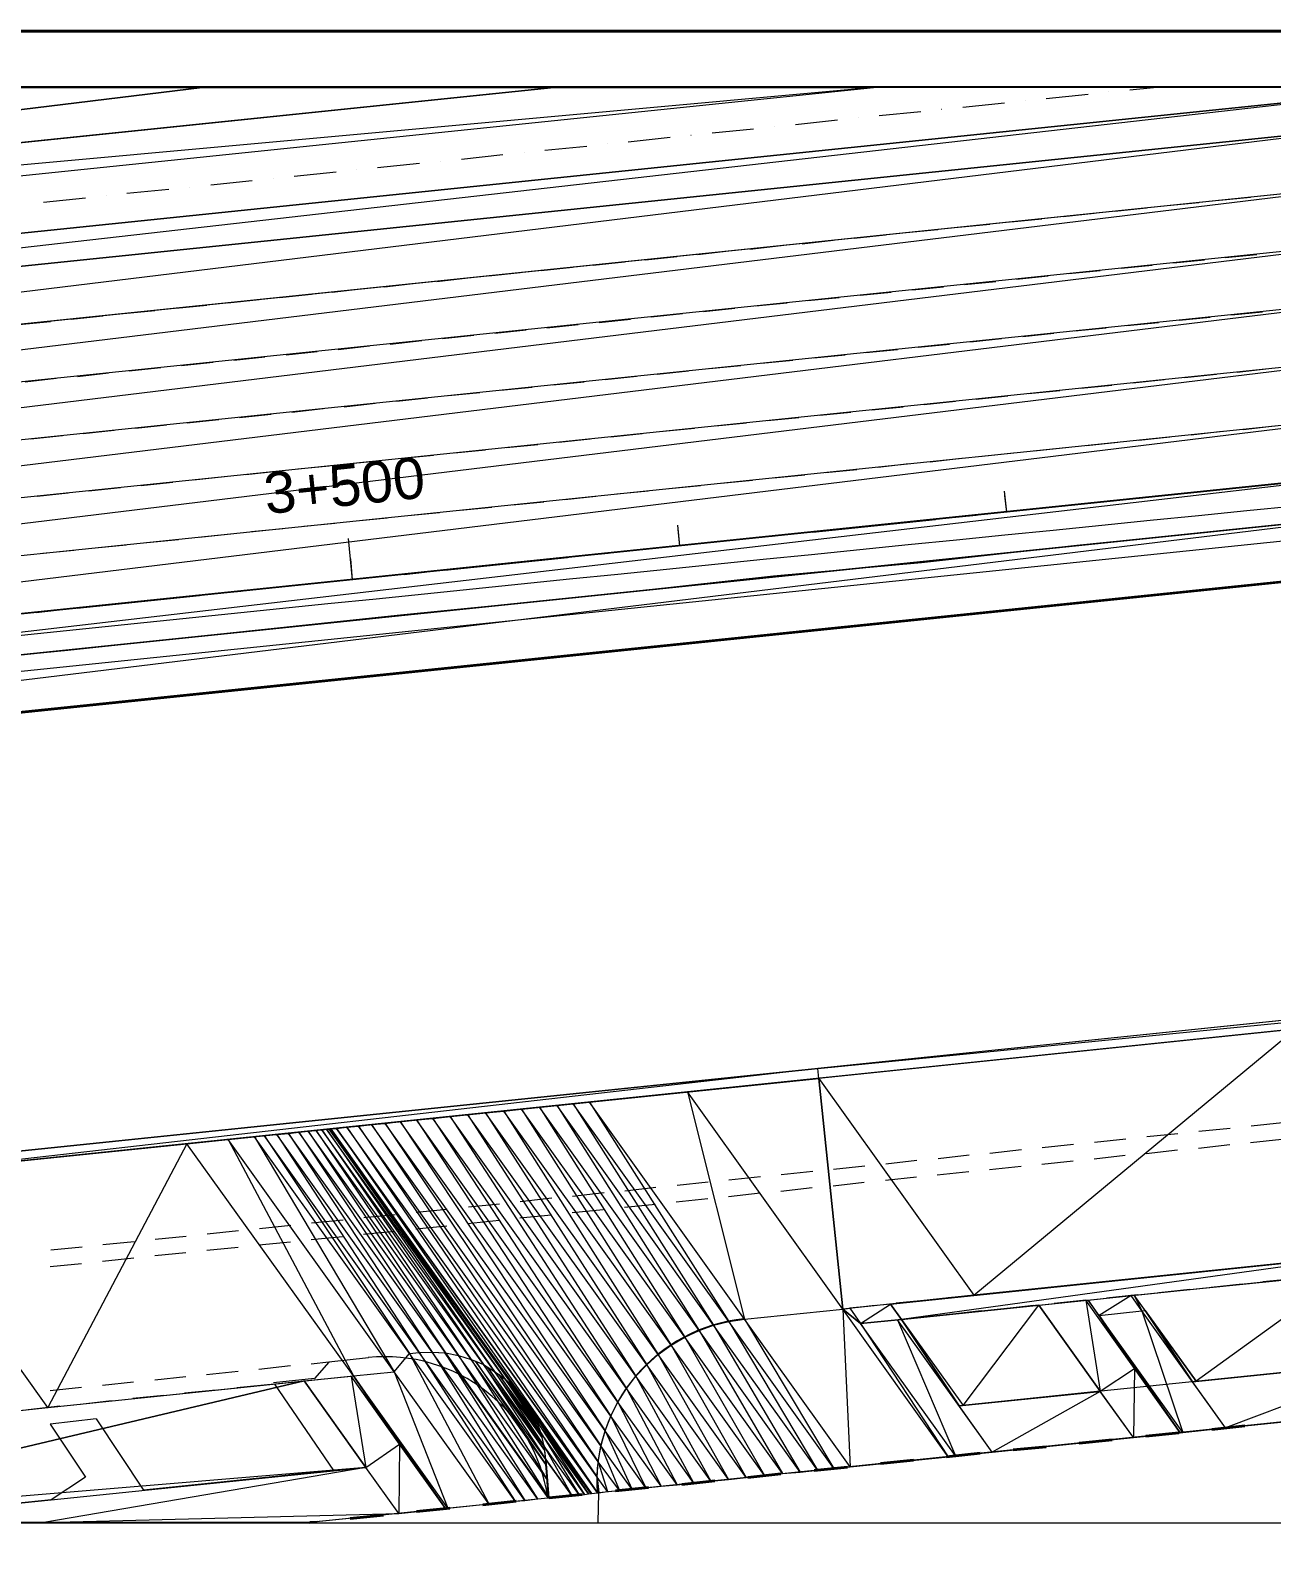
# Model space of a CAD drawing. Header units: inches. Extents: x -0.6 to 32.5, y 0.8 to 22.6.
# Drawn here: x 13.01 to 18.39, y 16.02 to 22.59 of the extents above; entities that cross this region are included whole.
import ezdxf

# ---------------------------------------------------------------- set-up
doc = ezdxf.new("R2010")
doc.units = ezdxf.units.IN
doc.header["$MEASUREMENT"] = 0
doc.layers.add('PDF_Geometry', color=7, linetype='Continuous', true_color=0xa5a5a5)
doc.layers.add('PDF_Text', color=7, linetype='Continuous')
doc.styles.add('PDF Arial', font='arial.ttf')

msp = doc.modelspace()

# ---------------------------------------------------------------- linework, layer by layer
at = {"layer": 'PDF_Geometry', "color": 7, "lineweight": 0}
for points in [[(32.4989, 22.5905), (0.6506, 22.5839), (0.6439, 22.5905), (32.4989, 22.5905)], [(32.4989, 22.5839), (32.4989, 22.5905), (0.6506, 22.5839), (32.4989, 22.5839)], [(27.7256, 16.1206), (27.7256, 22.3439), (0.8839, 22.3439), (0.8839, 16.1206), (27.7256, 16.1206)], [(17.2456, 20.5022), (17.2356, 20.5922)], [(17.2456, 20.5022), (17.2372, 20.5739)], [(15.8272, 20.3556), (15.8189, 20.4455)], [(14.4089, 20.2089), (14.3906, 20.3872)], [(15.8272, 20.3556), (15.8206, 20.4272)], [(14.4089, 20.2089), (14.4006, 20.2989)]]:
    msp.add_lwpolyline(points, dxfattribs=at)
at = {"layer": 'PDF_Geometry', "color": 7, "lineweight": 25}
msp.add_lwpolyline([(27.7256, 1.0256), (27.7256, 22.3439), (0.8839, 22.3439), (0.8839, 1.0256), (27.7256, 1.0256)], dxfattribs=at)
at = {"layer": 'PDF_Geometry', "color": 254, "lineweight": 0, "true_color": 0xdcdcdc}
for points in [[(15.2806, 22.3422), (16.6672, 22.3422), (5.1539, 21.2956), (15.2806, 22.3422)], [(16.6672, 22.3422), (5.1539, 21.2956), (5.1689, 21.1539), (16.6672, 22.3422)], [(5.2956, 21.3106), (12.8556, 22.3422), (13.7572, 22.3422), (5.2956, 21.3106)], [(13.7572, 22.3422), (15.2806, 22.3422), (5.2956, 21.3106), (13.7572, 22.3422)], [(5.2089, 20.7656), (18.9772, 22.3305), (5.1939, 20.9072), (5.2089, 20.7656)], [(18.9922, 22.1889), (5.2089, 20.7656), (18.9772, 22.3305), (18.9922, 22.1889)], [(18.8506, 22.1739), (5.2089, 20.7656), (5.3756, 20.5306), (18.8506, 22.1739)], [(18.8506, 22.1739), (19.0172, 21.9405), (5.3756, 20.5306), (18.8506, 22.1739)], [(5.2606, 20.2689), (19.0172, 21.9406), (5.2339, 20.5172), (5.2606, 20.2689)], [(19.0422, 21.6939), (5.2606, 20.2689), (19.0172, 21.9406), (19.0422, 21.6939)], [(5.2856, 20.0206), (19.0422, 21.6939), (5.2606, 20.2689), (5.2856, 20.0206)], [(19.0689, 21.4456), (5.2856, 20.0206), (19.0422, 21.6939), (19.0689, 21.4456)], [(5.3106, 19.7722), (19.0689, 21.4456), (5.2856, 20.0206), (5.3106, 19.7722)], [(19.0939, 21.1972), (5.3106, 19.7722), (19.0689, 21.4456), (19.0939, 21.1972)], [(5.3372, 19.5239), (19.0939, 21.1972), (5.3106, 19.7722), (5.3372, 19.5239)], [(19.1206, 20.9489), (5.3372, 19.5239), (19.0939, 21.1972), (19.1206, 20.9489)], [(5.3622, 19.2756), (19.1206, 20.9489), (5.3372, 19.5239), (5.3622, 19.2756)], [(19.1456, 20.7006), (5.3622, 19.2756), (19.1206, 20.9489), (19.1456, 20.7006)], [(5.3806, 19.0989), (19.1456, 20.7006), (5.3622, 19.2756), (5.3806, 19.0989)], [(19.1639, 20.5239), (5.3806, 19.0989), (19.1456, 20.7006), (19.1639, 20.5239)], [(16.4256, 18.0905), (25.4572, 18.9805), (25.4572, 19.0239), (16.4256, 18.0905)], [(16.4306, 18.0472), (16.4256, 18.0905), (25.4572, 18.9805), (16.4306, 18.0472)], [(18.4956, 18.2606), (16.4306, 18.0472), (17.1022, 17.1072), (18.4956, 18.2606)], [(18.4956, 18.2606), (19.1689, 17.3206), (17.1022, 17.1072), (18.4956, 18.2606)], [(12.3872, 17.6722), (16.4256, 18.0905), (12.3672, 17.6272), (12.3872, 17.6722)], [(16.4256, 18.0905), (12.3672, 17.6272), (16.4306, 18.0472), (16.4256, 18.0905)], [(16.4306, 18.0472), (16.5339, 17.0472), (15.8606, 17.9889), (16.4306, 18.0472)], [(16.4306, 18.0472), (17.1022, 17.1072), (16.5339, 17.0472), (16.4306, 18.0472)], [(15.3656, 17.9372), (15.9739, 16.9772), (15.2939, 17.9306), (15.3656, 17.9372)], [(15.4356, 17.9439), (16.0406, 16.9939), (15.3656, 17.9372), (15.4356, 17.9439)], [(16.0406, 16.9939), (15.3656, 17.9372), (15.9739, 16.9772), (16.0406, 16.9939)], [(15.8606, 17.9889), (16.1072, 17.0039), (15.4356, 17.9439), (15.8606, 17.9889)], [(16.1072, 17.0039), (15.4356, 17.9439), (16.0406, 16.9939), (16.1072, 17.0039)], [(16.5339, 17.0472), (15.8606, 17.9889), (16.1072, 17.0039), (16.5339, 17.0472)], [(14.7572, 17.8739), (15.5589, 16.6439), (14.6856, 17.8672), (14.7572, 17.8739)], [(14.8322, 17.8822), (15.5956, 16.7022), (14.7572, 17.8739), (14.8322, 17.8822)], [(15.5956, 16.7022), (14.7572, 17.8739), (15.5589, 16.6439), (15.5956, 16.7022)], [(14.9072, 17.8906), (15.6372, 16.7556), (14.8322, 17.8822), (14.9072, 17.8906)], [(15.6372, 16.7556), (14.8322, 17.8822), (15.5956, 16.7022), (15.6372, 16.7556)], [(14.9856, 17.8972), (15.6839, 16.8056), (14.9072, 17.8906), (14.9856, 17.8972)], [(15.6839, 16.8056), (14.9072, 17.8906), (15.6372, 16.7556), (15.6839, 16.8056)], [(15.0639, 17.9056), (15.7339, 16.8506), (14.9856, 17.8972), (15.0639, 17.9056)], [(15.7339, 16.8506), (14.9856, 17.8972), (15.6839, 16.8056), (15.7339, 16.8506)], [(15.1406, 17.9139), (15.7906, 16.8906), (15.0639, 17.9056), (15.1406, 17.9139)], [(15.7906, 16.8906), (15.0639, 17.9056), (15.7339, 16.8506), (15.7906, 16.8906)], [(15.2189, 17.9222), (15.8489, 16.9256), (15.1406, 17.9139), (15.2189, 17.9222)], [(15.8489, 16.9256), (15.1406, 17.9139), (15.7906, 16.8906), (15.8489, 16.9256)], [(15.2939, 17.9306), (15.9106, 16.9539), (15.2189, 17.9222), (15.2939, 17.9306)], [(15.9106, 16.9539), (15.2189, 17.9222), (15.8489, 16.9256), (15.9106, 16.9539)], [(15.9739, 16.9772), (15.2939, 17.9306), (15.9106, 16.9539), (15.9739, 16.9772)], [(14.0806, 17.8039), (14.6972, 16.8589), (14.0256, 17.7989), (14.0806, 17.8039)], [(14.1306, 17.8089), (14.7539, 16.8606), (14.0806, 17.8039), (14.1306, 17.8089)], [(14.7539, 16.8606), (14.0806, 17.8039), (14.6972, 16.8589), (14.7539, 16.8606)], [(14.1756, 17.8139), (14.8122, 16.8572), (14.1306, 17.8089), (14.1756, 17.8139)], [(14.8122, 16.8572), (14.1306, 17.8089), (14.7539, 16.8606), (14.8122, 16.8572)], [(14.2156, 17.8189), (14.8672, 16.8456), (14.1756, 17.8139), (14.2156, 17.8189)], [(14.8672, 16.8456), (14.1756, 17.8139), (14.8122, 16.8572), (14.8672, 16.8456)], [(14.2489, 17.8222), (14.9222, 16.8289), (14.2156, 17.8189), (14.2489, 17.8222)], [(14.9222, 16.8289), (14.2156, 17.8189), (14.8672, 16.8456), (14.9222, 16.8289)], [(14.2756, 17.8239), (14.9756, 16.8072), (14.2489, 17.8222), (14.2756, 17.8239)], [(14.9756, 16.8072), (14.2489, 17.8222), (14.9222, 16.8289), (14.9756, 16.8072)], [(14.2956, 17.8272), (15.0239, 16.7772), (14.2756, 17.8239), (14.2956, 17.8272)], [(15.0239, 16.7772), (14.2756, 17.8239), (14.9756, 16.8072), (15.0239, 16.7772)], [(14.3072, 17.8272), (15.0706, 16.7439), (14.2956, 17.8272), (14.3072, 17.8272)], [(15.0706, 16.7439), (14.2956, 17.8272), (15.0239, 16.7772), (15.0706, 16.7439)], [(14.3106, 17.8289), (15.1122, 16.7039), (14.3072, 17.8272), (14.3106, 17.8289)], [(15.1122, 16.7039), (14.3072, 17.8272), (15.0706, 16.7439), (15.1122, 16.7039)], [(14.3139, 17.8289), (15.1306, 16.6806), (14.3106, 17.8289), (14.3139, 17.8289)], [(15.1306, 16.6806), (14.3106, 17.8289), (15.1122, 16.7039), (15.1306, 16.6806)], [(14.3389, 17.8306), (15.4439, 16.2472), (14.3139, 17.8289), (14.3389, 17.8306)], [(15.1489, 16.6606), (14.3139, 17.8289), (15.1306, 16.6806), (15.1489, 16.6606)], [(14.3839, 17.8356), (15.4706, 16.2506), (14.3389, 17.8306), (14.3839, 17.8356)], [(15.4706, 16.2506), (14.3389, 17.8306)], [(14.3389, 17.8306), (15.4706, 16.2506)], [(15.4706, 16.2506), (14.3389, 17.8306), (15.4706, 16.2506)], [(14.3389, 17.8306), (15.4706, 16.2506), (14.3389, 17.8306)], [(15.4706, 16.2506), (14.3389, 17.8306), (15.4439, 16.2472), (15.4706, 16.2506)], [(14.4339, 17.8406), (15.4689, 16.3189), (14.3839, 17.8356), (14.4339, 17.8406)], [(15.4689, 16.3189), (14.3839, 17.8356), (15.4706, 16.2506), (15.4689, 16.3189)], [(14.4906, 17.8472), (15.4739, 16.3856), (14.4339, 17.8406), (14.4906, 17.8472)], [(15.4739, 16.3856), (14.4339, 17.8406), (15.4689, 16.3189), (15.4739, 16.3856)], [(14.5506, 17.8522), (15.4856, 16.4539), (14.4906, 17.8472), (14.5506, 17.8522)], [(15.4856, 16.4539), (14.4906, 17.8472), (15.4739, 16.3856), (15.4856, 16.4539)], [(14.6156, 17.8606), (15.5039, 16.5189), (14.5506, 17.8522), (14.6156, 17.8606)], [(15.5039, 16.5189), (14.5506, 17.8522), (15.4856, 16.4539), (15.5039, 16.5189)], [(14.6856, 17.8672), (15.5289, 16.5822), (14.6156, 17.8606), (14.6856, 17.8672)], [(15.5289, 16.5822), (14.6156, 17.8606), (15.5039, 16.5189), (15.5289, 16.5822)], [(15.5589, 16.6439), (14.6856, 17.8672), (15.5289, 16.5822), (15.5589, 16.6439)], [(13.6906, 17.7639), (13.0872, 16.6205), (12.3672, 17.6272), (13.6906, 17.7639)], [(14.4122, 16.7572), (13.6906, 17.7639), (13.0872, 16.6205), (14.4122, 16.7572)], [(13.8689, 17.7822), (14.4122, 16.7572), (13.6906, 17.7639), (13.8689, 17.7822)], [(13.9839, 17.7939), (14.5889, 16.7755), (13.8689, 17.7822), (13.9839, 17.7939)], [(14.5889, 16.7756), (13.8689, 17.7822), (14.4122, 16.7572), (14.5889, 16.7756)], [(14.0256, 17.7989), (14.6556, 16.8539), (13.9839, 17.7939), (14.0256, 17.7989)], [(14.6556, 16.8539), (13.9839, 17.7939), (14.5889, 16.7755), (14.6556, 16.8539)], [(14.6972, 16.8589), (14.0256, 17.7989), (14.6556, 16.8539), (14.6972, 16.8589)], [(13.0872, 16.6206), (12.3672, 17.6272), (12.7122, 16.5806), (13.0872, 16.6206)], [(18.8806, 17.2906), (16.7889, 17.0022), (16.7406, 17.0689), (18.8806, 17.2906)], [(18.9272, 17.2239), (18.8806, 17.2906), (16.7889, 17.0022), (18.9272, 17.2239)], [(18.7106, 17.2006), (18.0655, 16.7339), (17.7972, 17.1072), (18.7106, 17.2006)], [(18.9772, 16.8272), (18.7106, 17.2006), (18.0655, 16.7339), (18.9772, 16.8272)], [(17.5872, 17.0856), (17.6505, 16.6906), (17.3839, 17.0639), (17.5872, 17.0856)], [(17.5972, 17.0856), (17.7989, 16.7889), (17.5872, 17.0856), (17.5972, 17.0856)], [(17.7989, 16.7889), (17.5872, 17.0856), (17.6505, 16.6906), (17.7989, 16.7889)], [(17.7839, 17.1056), (17.6456, 17.0189), (17.5972, 17.0856), (17.7839, 17.1056)], [(17.6456, 17.0189), (17.5972, 17.0856), (17.7989, 16.7889), (17.6456, 17.0189)], [(17.8306, 17.0389), (17.7839, 17.1056), (17.6456, 17.0189), (17.8306, 17.0389)], [(17.7972, 17.1072), (17.8306, 17.0389), (17.7839, 17.1056), (17.7972, 17.1072)], [(17.8456, 17.0406), (17.7972, 17.1072), (17.8306, 17.0389), (17.8456, 17.0406)], [(16.5339, 17.0472), (16.5655, 16.3639), (16.1072, 17.0039), (16.5339, 17.0472)], [(16.5639, 17.0506), (16.6106, 16.9839), (16.5339, 17.0472), (16.5639, 17.0506)], [(16.6105, 16.9839), (16.9906, 16.4072), (16.5339, 17.0472), (16.6105, 16.9839)], [(16.9906, 16.4072), (16.5339, 17.0472), (16.5655, 16.3639), (16.9906, 16.4072)], [(16.7406, 17.0689), (16.5639, 17.0506), (16.6106, 16.9839), (16.7406, 17.0689)], [(16.7406, 17.0689), (16.7889, 17.0022), (16.6106, 16.9839), (16.7406, 17.0689)], [(17.3839, 17.0639), (16.7889, 17.0022), (17.0555, 16.6289), (17.3839, 17.0639)], [(17.3839, 17.0639), (17.6505, 16.6906), (17.0555, 16.6289), (17.3839, 17.0639)], [(17.8306, 17.0389), (18.0089, 16.5122), (17.6456, 17.0189), (17.8306, 17.0389)], [(18.0089, 16.5122), (17.6456, 17.0189), (17.9972, 16.5106), (18.0089, 16.5122)], [(17.6456, 17.0189), (17.9972, 16.5106), (17.7989, 16.7889), (17.6456, 17.0189)], [(17.8456, 17.0406), (18.0506, 16.7322), (17.8306, 17.0389), (17.8456, 17.0406)], [(18.1939, 16.5322), (17.8306, 17.0389), (18.0089, 16.5122), (18.1939, 16.5322)], [(17.8456, 17.0406), (18.0656, 16.7339), (18.0506, 16.7322), (17.8456, 17.0406)], [(15.9106, 16.9539), (16.2722, 16.3339), (15.8489, 16.9255), (15.9106, 16.9539)], [(15.9739, 16.9772), (16.3489, 16.3405), (15.9106, 16.9539), (15.9739, 16.9772)], [(16.3489, 16.3405), (15.9106, 16.9539), (16.2722, 16.3339), (16.3489, 16.3405)], [(16.0406, 16.9939), (16.4239, 16.3489), (15.9739, 16.9772), (16.0406, 16.9939)], [(16.4239, 16.3489), (15.9739, 16.9772), (16.3489, 16.3405), (16.4239, 16.3489)], [(16.1072, 17.0039), (16.4956, 16.3555), (16.0406, 16.9939), (16.1072, 17.0039)], [(16.4956, 16.3556), (16.0406, 16.9939), (16.4239, 16.3489), (16.4956, 16.3556)], [(16.5656, 16.3639), (16.1072, 17.0039), (16.4956, 16.3555), (16.5656, 16.3639)], [(17.0222, 16.4106), (16.6105, 16.9839), (16.9906, 16.4072), (17.0222, 16.4106)], [(16.7706, 17.0006), (17.0222, 16.4106), (16.6106, 16.9839), (16.7706, 17.0006)], [(16.7889, 17.0022), (17.0389, 16.6272), (16.7706, 17.0006), (16.7889, 17.0022)], [(17.1822, 16.4272), (16.7706, 17.0006), (17.0222, 16.4106), (17.1822, 16.4272)], [(16.7889, 17.0022), (17.0555, 16.6289), (17.0389, 16.6272), (16.7889, 17.0022)], [(15.7906, 16.8906), (16.1156, 16.3172), (15.7339, 16.8506), (15.7906, 16.8906)], [(15.8489, 16.9256), (16.1939, 16.3255), (15.7906, 16.8906), (15.8489, 16.9256)], [(16.1939, 16.3255), (15.7906, 16.8906), (16.1156, 16.3172), (16.1939, 16.3255)], [(16.2722, 16.3339), (15.8489, 16.9256), (16.1939, 16.3255), (16.2722, 16.3339)], [(14.6556, 16.8539), (14.9989, 16.2022), (14.5889, 16.7755), (14.6556, 16.8539)], [(14.6972, 16.8589), (15.1139, 16.2139), (14.6556, 16.8539), (14.6972, 16.8589)], [(15.1139, 16.2139), (14.6556, 16.8539), (14.9989, 16.2022), (15.1139, 16.2139)], [(14.7539, 16.8606), (15.1556, 16.2172), (14.6972, 16.8589), (14.7539, 16.8606)], [(15.1556, 16.2172), (14.6972, 16.8589), (15.1139, 16.2139), (15.1556, 16.2172)], [(15.2106, 16.2239), (14.7539, 16.8606), (15.1556, 16.2172), (15.2106, 16.2239)], [(14.8089, 16.8572), (15.2106, 16.2239), (14.7539, 16.8605), (14.8089, 16.8572)], [(14.8122, 16.8572), (15.2572, 16.2289), (14.8089, 16.8572), (14.8122, 16.8572)], [(15.2572, 16.2289), (14.8089, 16.8572), (15.2106, 16.2239), (15.2572, 16.2289)], [(14.8672, 16.8456), (15.2572, 16.2339), (14.8122, 16.8572), (14.8672, 16.8456)], [(15.2572, 16.2339), (14.8122, 16.8572), (15.2572, 16.2289), (15.2572, 16.2339)], [(14.9222, 16.8289), (15.2522, 16.3089), (14.8672, 16.8456), (14.9222, 16.8289)], [(15.2522, 16.3089), (14.8672, 16.8456), (15.2572, 16.2339), (15.2522, 16.3089)], [(14.9422, 16.8206), (15.2472, 16.3739), (14.9222, 16.8289), (14.9422, 16.8206)], [(15.2472, 16.3739), (14.9222, 16.8289), (15.2522, 16.3089), (15.2472, 16.3739)], [(14.9756, 16.8072), (15.2472, 16.3956), (14.9422, 16.8206), (14.9756, 16.8072)], [(15.2472, 16.3956), (14.9422, 16.8206), (15.2472, 16.3739), (15.2472, 16.3956)], [(15.7339, 16.8506), (16.0389, 16.3089), (15.6839, 16.8056), (15.7339, 16.8506)], [(16.1156, 16.3172), (15.7339, 16.8506), (16.0389, 16.3089), (16.1156, 16.3172)], [(18.9772, 16.8272), (18.1939, 16.5322), (18.0506, 16.7322), (18.9772, 16.8272)], [(19.1206, 16.6272), (18.9772, 16.8272), (18.1939, 16.5322), (19.1206, 16.6272)], [(14.4022, 16.7556), (14.4656, 16.3606), (14.1989, 16.7356), (14.4022, 16.7556)], [(14.4122, 16.7572), (14.6122, 16.4622), (14.4022, 16.7556), (14.4122, 16.7572)], [(14.6122, 16.4622), (14.4022, 16.7556), (14.4656, 16.3606), (14.6122, 16.4622)], [(14.5889, 16.7756), (14.8222, 16.1839), (14.4122, 16.7572), (14.5889, 16.7756)], [(14.8222, 16.1839), (14.4122, 16.7572), (14.8122, 16.1822), (14.8222, 16.1839)], [(14.4122, 16.7572), (14.8122, 16.1822), (14.6122, 16.4622), (14.4122, 16.7572)], [(14.9989, 16.2022), (14.5889, 16.7756), (14.8222, 16.1839), (14.9989, 16.2022)], [(14.9939, 16.7956), (15.2422, 16.4339), (14.9756, 16.8072), (14.9939, 16.7956)], [(15.2422, 16.4339), (14.9756, 16.8072), (15.2472, 16.3956), (15.2422, 16.4339)], [(15.0239, 16.7772), (15.2389, 16.4522), (14.9939, 16.7956), (15.0239, 16.7772)], [(15.2389, 16.4522), (14.9939, 16.7956), (15.2422, 16.4339), (15.2389, 16.4522)], [(15.0422, 16.7639), (15.2306, 16.4906), (15.0239, 16.7772), (15.0422, 16.7639)], [(15.2306, 16.4906), (15.0239, 16.7772), (15.2389, 16.4522), (15.2306, 16.4906)], [(15.0706, 16.7439), (15.2256, 16.5089), (15.0422, 16.7639), (15.0706, 16.7439)], [(15.2256, 16.5089), (15.0422, 16.7639), (15.2306, 16.4906), (15.2256, 16.5089)], [(15.6372, 16.7556), (15.8872, 16.2939), (15.5956, 16.7022), (15.6372, 16.7556)], [(15.6839, 16.8056), (15.9622, 16.3005), (15.6372, 16.7556), (15.6839, 16.8056)], [(15.9622, 16.3006), (15.6372, 16.7556), (15.8872, 16.2939), (15.9622, 16.3006)], [(16.0389, 16.3089), (15.6839, 16.8056), (15.9622, 16.3005), (16.0389, 16.3089)], [(17.7989, 16.7889), (17.7939, 16.4906), (17.6506, 16.6906), (17.7989, 16.7889)], [(17.9972, 16.5106), (17.7989, 16.7889), (17.7939, 16.4906), (17.9972, 16.5106)], [(11.6056, 16.1222), (10.9222, 16.3956), (14.1989, 16.7356), (11.6056, 16.1222)], [(14.4656, 16.3606), (11.6056, 16.1222), (14.1989, 16.7356), (14.4656, 16.3606)], [(15.0889, 16.7272), (15.2122, 16.5456), (15.0706, 16.7439), (15.0889, 16.7272)], [(15.2122, 16.5456), (15.0706, 16.7439), (15.2256, 16.5089), (15.2122, 16.5456)], [(15.1122, 16.7039), (15.2056, 16.5622), (15.0889, 16.7272), (15.1122, 16.7039)], [(15.2056, 16.5622), (15.0889, 16.7272), (15.2122, 16.5456), (15.2056, 16.5622)], [(15.1306, 16.6806), (15.1872, 16.5989), (15.1122, 16.7039), (15.1306, 16.6806)], [(15.1872, 16.5989), (15.1122, 16.7039), (15.2056, 16.5622), (15.1872, 16.5989)], [(15.5956, 16.7022), (15.8156, 16.2855), (15.5589, 16.6439), (15.5956, 16.7022)], [(15.8872, 16.2939), (15.5956, 16.7022), (15.8156, 16.2855), (15.8872, 16.2939)], [(17.6506, 16.6905), (17.1822, 16.4272), (17.0389, 16.6272), (17.6506, 16.6905)], [(17.7939, 16.4906), (17.6506, 16.6905), (17.1822, 16.4272), (17.7939, 16.4906)], [(15.1489, 16.6606), (15.1806, 16.6122), (15.1306, 16.6806), (15.1489, 16.6606)], [(15.1806, 16.6122), (15.1306, 16.6806), (15.1872, 16.5989), (15.1806, 16.6122)], [(15.4439, 16.2472), (15.1489, 16.6606), (15.4422, 16.2472), (15.4439, 16.2472)], [(15.1489, 16.6606), (15.4422, 16.2472), (15.1806, 16.6122), (15.1489, 16.6606)], [(15.5589, 16.6439), (15.7472, 16.2789), (15.5289, 16.5822), (15.5589, 16.6439)], [(15.8156, 16.2856), (15.5589, 16.6439), (15.7472, 16.2789), (15.8156, 16.2856)], [(15.4422, 16.2472), (15.1806, 16.6122), (15.4322, 16.2456), (15.4422, 16.2472)], [(15.1806, 16.6122), (15.4322, 16.2456), (15.2056, 16.5622), (15.1806, 16.6122)], [(15.4322, 16.2456), (15.2056, 16.5622), (15.4139, 16.2439), (15.4322, 16.2456)], [(15.2056, 16.5622), (15.4139, 16.2439), (15.2256, 16.5089), (15.2056, 16.5622)], [(15.5289, 16.5822), (15.6806, 16.2722), (15.5039, 16.5189), (15.5289, 16.5822)], [(15.7472, 16.2789), (15.5289, 16.5822), (15.6806, 16.2722), (15.7472, 16.2789)], [(15.4139, 16.2439), (15.2256, 16.5089), (15.3906, 16.2422), (15.4139, 16.2439)], [(15.2256, 16.5089), (15.3906, 16.2422), (15.2389, 16.4522), (15.2256, 16.5089)], [(15.5039, 16.5189), (15.6206, 16.2656), (15.4856, 16.4539), (15.5039, 16.5189)], [(15.6806, 16.2722), (15.5039, 16.5189), (15.6206, 16.2656), (15.6806, 16.2722)], [(14.6122, 16.4622), (14.6089, 16.1605), (14.4656, 16.3606), (14.6122, 16.4622)], [(14.8122, 16.1822), (14.6122, 16.4622), (14.6089, 16.1605), (14.8122, 16.1822)], [(15.3906, 16.2422), (15.2389, 16.4522), (15.3589, 16.2389), (15.3906, 16.2422)], [(15.2389, 16.4522), (15.3589, 16.2389), (15.2472, 16.3956), (15.2389, 16.4522)], [(15.4856, 16.4539), (15.5656, 16.2606), (15.4739, 16.3856), (15.4856, 16.4539)], [(15.6206, 16.2656), (15.4856, 16.4539), (15.5656, 16.2606), (15.6206, 16.2656)], [(12.1439, 16.1222), (14.4656, 16.3606), (11.6056, 16.1222), (12.1439, 16.1222)], [(12.1439, 16.1222), (14.4656, 16.3606), (13.0706, 16.1222), (12.1439, 16.1222)], [(14.4656, 16.3606), (13.0706, 16.1222), (14.6089, 16.1606), (14.4656, 16.3606)], [(15.2589, 16.2289), (15.2572, 16.2289), (15.2472, 16.3956), (15.2589, 16.2289)], [(15.2472, 16.3956), (15.3589, 16.2389), (15.2589, 16.2289), (15.2472, 16.3956)], [(15.4739, 16.3856), (15.5139, 16.2556), (15.4689, 16.3189), (15.4739, 16.3856)], [(15.5656, 16.2606), (15.4739, 16.3856), (15.5139, 16.2556), (15.5656, 16.2606)], [(15.5139, 16.2556), (15.4689, 16.3189), (15.4756, 16.2506), (15.5139, 16.2556)], [(15.4689, 16.3189), (15.4756, 16.2506), (15.4706, 16.2589), (15.4689, 16.3189)], [(15.2572, 16.2289), (15.2589, 16.2289)], [(15.2589, 16.2289), (15.2589, 16.2289), (15.2572, 16.2289), (15.2589, 16.2289)], [(15.4756, 16.2506), (15.4705, 16.2589)], [(15.4756, 16.2506), (15.4705, 16.2589)], [(15.4756, 16.2506), (15.4706, 16.2589), (15.4706, 16.2506), (15.4756, 16.2506)], [(15.4706, 16.2589), (15.4756, 16.2506), (15.4706, 16.2589)], [(15.4756, 16.2506), (15.4756, 16.2506), (15.4706, 16.2589), (15.4756, 16.2506)], [(13.0706, 16.1222), (14.6089, 16.1606), (14.2222, 16.1222), (13.0706, 16.1222)]]:
    msp.add_lwpolyline(points, dxfattribs=at)
at = {"layer": 'PDF_Geometry', "lineweight": 0}
for points in [[(5.1539, 21.2956), (15.2806, 22.3422)], [(5.1689, 21.1539), (16.6672, 22.3422)], [(5.1689, 21.1539), (16.6672, 22.3422)], [(5.1689, 21.1539), (16.6672, 22.3422)], [(17.7789, 22.3322), (17.8806, 22.3422)], [(5.1939, 20.9072), (18.9772, 22.3305)], [(17.0539, 22.2572), (17.2356, 22.2755)], [(17.3256, 22.2856), (17.3256, 22.2856)], [(17.4156, 22.2956), (17.5972, 22.3139)], [(17.6872, 22.3239), (17.6872, 22.3239)], [(16.6006, 22.2106), (16.6006, 22.2106)], [(16.6922, 22.2206), (16.8722, 22.2389)], [(16.9622, 22.2489), (16.9639, 22.2489)], [(5.2089, 20.7656), (18.9922, 22.1889)], [(15.9672, 22.1456), (16.1472, 22.1639)], [(16.2389, 22.1739), (16.2389, 22.1739)], [(16.3289, 22.1822), (16.5106, 22.2022)], [(15.2422, 22.0706), (15.4239, 22.0889)], [(15.5139, 22.0989), (15.5139, 22.0989)], [(15.6039, 22.1072), (15.7856, 22.1272)], [(15.8756, 22.1356), (15.8772, 22.1356)], [(14.5172, 21.9956), (14.6989, 22.0139)], [(14.7889, 22.0239), (14.7889, 22.0239)], [(14.8806, 22.0322), (15.0606, 22.0522)], [(15.1522, 22.0606), (15.1522, 22.0606)], [(14.0656, 21.9489), (14.0656, 21.9489)], [(14.1556, 21.9589), (14.3372, 21.9772)], [(14.4272, 21.9856), (14.4272, 21.9856)], [(13.4306, 21.8839), (13.6122, 21.9022)], [(13.7022, 21.9106), (13.7022, 21.9106)], [(13.7939, 21.9206), (13.9739, 21.9389)], [(13.0689, 21.8456), (13.2506, 21.8639)], [(13.3406, 21.8739), (13.3406, 21.8739)], [(17.7139, 21.8072), (17.8506, 21.8206)], [(17.9406, 21.8306), (18.0772, 21.8439)], [(18.1672, 21.8539), (18.3022, 21.8672)], [(17.0356, 21.7372), (17.1722, 21.7506)], [(17.2622, 21.7606), (17.3972, 21.7739)], [(17.4889, 21.7839), (17.6239, 21.7972)], [(16.3572, 21.6656), (16.4922, 21.6806)], [(16.5839, 21.6889), (16.7189, 21.7039)], [(16.8089, 21.7139), (16.9456, 21.7272)], [(15.9039, 21.6189), (16.0406, 21.6339)], [(16.1306, 21.6422), (16.2672, 21.6572)], [(18.1922, 21.6056), (18.3289, 21.6189)], [(15.2256, 21.5489), (15.3622, 21.5639)], [(15.4522, 21.5722), (15.5872, 21.5872)], [(15.6789, 21.5956), (15.8139, 21.6106)], [(17.5139, 21.5356), (17.6506, 21.5489)], [(17.7406, 21.5589), (17.8756, 21.5722)], [(17.9672, 21.5822), (18.1022, 21.5956)], [(14.5472, 21.4789), (14.6822, 21.4939)], [(14.7739, 21.5022), (14.9089, 21.5172)], [(14.9989, 21.5256), (15.1356, 21.5406)], [(17.0622, 21.4889), (17.1972, 21.5022)], [(17.2872, 21.5122), (17.4239, 21.5256)], [(13.8672, 21.4089), (14.0039, 21.4239)], [(14.0939, 21.4322), (14.2306, 21.4472)], [(14.3206, 21.4556), (14.4556, 21.4706)], [(16.3822, 21.4189), (16.5189, 21.4322)], [(16.6089, 21.4422), (16.7439, 21.4556)], [(16.8356, 21.4655), (16.9706, 21.4789)], [(13.1889, 21.3389), (13.3256, 21.3522)], [(13.4156, 21.3622), (13.5506, 21.3756)], [(13.6422, 21.3856), (13.7772, 21.3989)], [(15.7039, 21.3489), (15.8389, 21.3622)], [(15.9306, 21.3722), (16.0656, 21.3856)], [(16.1556, 21.3956), (16.2922, 21.4089)], [(18.2189, 21.3572), (18.3539, 21.3706)], [(12.9622, 21.3156), (13.0989, 21.3289)], [(15.0256, 21.2772), (15.1606, 21.2922)], [(15.2506, 21.3006), (15.3872, 21.3156)], [(15.4772, 21.3239), (15.6139, 21.3389)], [(17.5389, 21.2872), (17.6756, 21.3006)], [(17.7656, 21.3106), (17.9022, 21.3239)], [(17.9922, 21.3339), (18.1272, 21.3472)], [(14.3456, 21.2072), (14.4822, 21.2222)], [(14.5722, 21.2306), (14.7089, 21.2455)], [(14.7989, 21.2539), (14.9339, 21.2689)], [(16.8606, 21.2172), (16.9972, 21.2306)], [(17.0872, 21.2406), (17.2222, 21.2539)], [(17.3139, 21.2639), (17.4489, 21.2772)], [(13.8939, 21.1606), (14.0289, 21.1756)], [(14.1206, 21.1839), (14.2556, 21.1989)], [(16.1822, 21.1472), (16.3172, 21.1605)], [(16.4089, 21.1706), (16.5439, 21.1839)], [(16.6339, 21.1939), (16.7706, 21.2072)], [(13.2156, 21.0905), (13.3506, 21.1055)], [(13.4406, 21.1139), (13.5772, 21.1289)], [(13.6672, 21.1372), (13.8039, 21.1522)], [(15.5039, 21.0772), (15.6389, 21.0906)], [(15.7289, 21.1006), (15.8656, 21.1139)], [(15.9556, 21.1239), (16.0922, 21.1372)], [(18.0172, 21.0856), (18.1539, 21.1006)], [(18.2439, 21.1089), (18.3806, 21.1239)], [(12.9889, 21.0672), (13.1239, 21.0822)], [(15.0506, 21.0306), (15.1872, 21.0439)], [(15.2772, 21.0539), (15.4122, 21.0672)], [(17.3389, 21.0156), (17.4756, 21.0289)], [(17.5656, 21.0389), (17.7006, 21.0522)], [(17.7922, 21.0622), (17.9272, 21.0772)], [(14.3722, 20.9589), (14.5072, 20.9739)], [(14.5989, 20.9822), (14.7339, 20.9972)], [(14.8239, 21.0072), (14.9606, 21.0206)], [(16.6606, 20.9456), (16.7956, 20.9589)], [(16.8872, 20.9689), (17.0222, 20.9822)], [(17.1122, 20.9922), (17.2489, 21.0056)], [(13.6922, 20.8889), (13.8289, 20.9039)], [(13.9189, 20.9122), (14.0556, 20.9272)], [(14.1456, 20.9356), (14.2806, 20.9505)], [(16.2072, 20.8989), (16.3439, 20.9122)], [(16.4339, 20.9222), (16.5689, 20.9356)], [(13.0139, 20.8189), (13.1506, 20.8339)], [(13.2406, 20.8422), (13.3756, 20.8572)], [(13.4672, 20.8656), (13.6022, 20.8806)], [(15.5289, 20.8289), (15.6639, 20.8422)], [(15.7556, 20.8522), (15.8906, 20.8656)], [(15.9822, 20.8756), (16.1172, 20.8889)], [(17.8172, 20.8139), (17.9522, 20.8289)], [(18.0439, 20.8372), (18.1789, 20.8522)], [(18.2706, 20.8606), (18.4056, 20.8756)], [(14.8506, 20.7589), (14.9856, 20.7722)], [(15.0756, 20.7822), (15.2122, 20.7956)], [(15.3022, 20.8056), (15.4389, 20.8189)], [(17.1389, 20.7439), (17.2739, 20.7589)], [(17.3639, 20.7672), (17.5006, 20.7822)], [(17.5905, 20.7906), (17.7272, 20.8056)], [(5.3622, 19.2756), (19.1456, 20.7006)], [(14.1706, 20.6889), (14.3072, 20.7022)], [(14.3972, 20.7122), (14.5339, 20.7256)], [(14.6239, 20.7356), (14.7589, 20.7489)], [(16.6856, 20.6972), (16.8222, 20.7122)], [(16.9122, 20.7206), (17.0472, 20.7356)], [(13.4922, 20.6172), (13.6289, 20.6322)], [(13.7189, 20.6422), (13.8539, 20.6556)], [(13.9456, 20.6656), (14.0806, 20.6789)], [(16.0072, 20.6272), (16.1422, 20.6406)], [(16.2339, 20.6506), (16.3689, 20.6639)], [(16.4589, 20.6739), (16.5956, 20.6872)], [(13.0406, 20.5706), (13.1756, 20.5856)], [(13.2656, 20.5939), (13.4022, 20.6089)], [(15.3289, 20.5572), (15.4639, 20.5706)], [(15.5539, 20.5806), (15.6906, 20.5939)], [(15.7806, 20.6039), (15.9172, 20.6172)], [(5.3806, 19.0989), (19.1639, 20.5239)], [(14.6489, 20.4872), (14.7856, 20.5006)], [(14.8756, 20.5106), (15.0122, 20.5239)], [(15.1022, 20.5339), (15.2372, 20.5472)], [(13.9706, 20.4172), (14.1056, 20.4306)], [(14.1972, 20.4406), (14.3322, 20.4539)], [(14.4239, 20.4639), (14.5589, 20.4772)], [(13.5172, 20.3706), (13.6539, 20.3839)], [(13.7439, 20.3939), (13.8806, 20.4072)], [(13.0656, 20.3239), (13.2006, 20.3372)], [(13.2922, 20.3472), (13.4272, 20.3606)], [(27.6989, 19.2556), (12.3872, 17.6722)], [(27.6922, 19.2122), (12.3672, 17.6272)], [(17.9872, 17.8072), (17.8522, 17.7939)], [(18.2139, 17.8306), (18.0772, 17.8172)], [(18.4406, 17.8539), (18.3039, 17.8405)], [(17.3089, 17.7372), (17.1722, 17.7222)], [(17.5339, 17.7606), (17.3989, 17.7456)], [(17.7606, 17.7839), (17.6256, 17.7689)], [(18.2122, 17.7589), (18.0756, 17.7439)], [(18.4372, 17.7822), (18.3022, 17.7672)], [(16.8556, 17.6906), (16.7206, 17.6756)], [(17.0822, 17.7139), (16.9472, 17.6989)], [(17.5322, 17.6889), (17.3972, 17.6739)], [(17.7589, 17.7122), (17.6239, 17.6972)], [(17.9856, 17.7356), (17.8489, 17.7206)], [(16.1772, 17.6206), (16.0406, 17.6056)], [(16.4039, 17.6439), (16.2672, 17.6289)], [(16.6289, 17.6672), (16.4939, 17.6522)], [(16.8539, 17.6189), (16.7189, 17.6039)], [(17.0806, 17.6422), (16.9439, 17.6272)], [(17.3072, 17.6656), (17.1706, 17.6506)], [(15.4989, 17.5506), (15.3622, 17.5356)], [(15.7239, 17.5739), (15.5889, 17.5589)], [(15.9506, 17.5972), (15.8156, 17.5822)], [(16.1756, 17.5489), (16.0389, 17.5339)], [(16.4006, 17.5722), (16.2656, 17.5572)], [(16.6272, 17.5956), (16.4922, 17.5806)], [(14.8189, 17.4789), (14.6839, 17.4655)], [(15.0456, 17.5022), (14.9106, 17.4889)], [(15.2722, 17.5272), (15.1356, 17.5122)], [(15.4956, 17.4772), (15.3606, 17.4639)], [(15.7222, 17.5006), (15.5872, 17.4872)], [(15.9489, 17.5256), (15.8122, 17.5106)], [(14.1406, 17.4089), (14.0056, 17.3956)], [(14.3672, 17.4322), (14.2306, 17.4189)], [(14.5939, 17.4556), (14.4572, 17.4422)], [(15.0439, 17.4306), (14.9072, 17.4172)], [(15.2706, 17.4539), (15.1339, 17.4406)], [(13.6872, 17.3622), (13.5522, 17.3489)], [(13.9139, 17.3856), (13.7789, 17.3722)], [(14.3656, 17.3606), (14.2289, 17.3472)], [(14.5906, 17.3839), (14.4556, 17.3706)], [(14.8172, 17.4072), (14.6822, 17.3939)], [(13.2356, 17.3156), (13.1006, 17.3022)], [(13.4622, 17.3389), (13.3256, 17.3255)], [(13.6856, 17.2906), (13.5506, 17.2772)], [(13.9122, 17.3139), (13.7772, 17.3006)], [(14.1389, 17.3372), (14.0022, 17.3239)], [(13.2339, 17.2439), (13.0972, 17.2306)], [(13.4606, 17.2672), (13.3239, 17.2539)], [(18.2589, 17.2256), (18.1222, 17.2122)], [(18.4839, 17.2489), (18.3489, 17.2356)], [(17.5789, 17.1556), (17.4439, 17.1422)], [(17.8056, 17.1789), (17.6706, 17.1656)], [(18.0322, 17.2022), (17.8956, 17.1889)], [(18.2656, 17.1556), (18.1306, 17.1406)], [(18.4922, 17.1789), (18.3555, 17.1656)], [(16.9006, 17.0856), (16.7656, 17.0722)], [(17.1272, 17.1089), (16.9906, 17.0956)], [(17.3539, 17.1322), (17.2172, 17.1189)], [(17.5872, 17.0856), (17.4506, 17.0706)], [(17.8122, 17.1089), (17.6772, 17.0939)], [(18.0389, 17.1322), (17.9039, 17.1172)], [(16.1072, 17.0039), (16.5339, 17.0472)], [(16.6739, 17.0622), (16.5339, 17.0472)], [(16.6106, 16.9839), (16.5339, 17.0472)], [(16.9072, 17.0156), (16.7889, 17.0022)], [(17.1339, 17.0389), (16.9989, 17.0239)], [(17.3606, 17.0622), (17.2239, 17.0472)], [(16.6106, 16.9839), (16.7889, 17.0022)], [(16.7889, 17.0022), (17.0389, 16.6272)], [(14.3056, 16.8172), (14.2289, 16.8089)], [(14.3056, 16.8172), (14.2439, 16.7456)], [(14.4772, 16.8356), (14.3056, 16.8172)], [(18.9772, 16.8272), (17.6539, 16.6906)], [(13.6856, 16.7539), (13.5506, 16.7389)], [(13.9122, 16.7772), (13.7756, 16.7622)], [(14.1389, 16.8006), (14.0022, 16.7856)], [(13.2339, 16.7072), (13.0972, 16.6922)], [(13.4589, 16.7306), (13.3239, 16.7156)], [(13.8172, 16.6956), (13.6806, 16.6822)], [(14.0706, 16.7222), (13.9072, 16.7056)], [(14.2439, 16.7456), (14.0656, 16.7272)], [(14.0706, 16.7222), (14.3256, 16.3472)], [(19.7239, 16.6906), (15.4756, 16.2506)], [(17.6539, 16.6906), (17.0389, 16.6272)], [(13.1389, 16.6256), (13.0022, 16.6106)], [(13.3639, 16.6489), (13.2289, 16.6339)], [(13.5906, 16.6722), (13.4556, 16.6589)], [(13.2972, 16.5706), (13.0972, 16.5489)], [(13.2972, 16.5706), (13.5022, 16.2622)], [(13.0972, 16.5489), (13.2506, 16.3189)], [(13.2506, 16.3189), (13.1022, 16.2206)], [(14.3256, 16.3472), (13.5022, 16.2622)], [(15.2822, 16.2306), (14.2222, 16.1222)], [(13.1022, 16.2206), (12.1439, 16.1222)]]:
    msp.add_lwpolyline(points, dxfattribs=at)
at = {"layer": 'PDF_Geometry', "color": 1, "lineweight": 0}
msp.add_lwpolyline([(0.8856, 18.8822), (1.5022, 18.9272), (2.4839, 19.0056), (3.4656, 19.0905), (4.4456, 19.1822), (5.4256, 19.2806), (27.7239, 21.5872)], dxfattribs=at)
at = {"layer": 'PDF_Geometry', "color": 2, "lineweight": 0}
for points in [[(27.7239, 21.4089), (19.1639, 20.5239), (19.1605, 20.5239), (5.3806, 19.0989)], [(0.8856, 18.4622), (1.4056, 18.4989), (2.4006, 18.5772), (3.3956, 18.6622), (4.3906, 18.7556), (5.3839, 18.8539), (27.7239, 21.1639)], [(19.1605, 20.5239), (5.5439, 18.8705), (5.3806, 19.0989), (19.1605, 20.5239)], [(19.3239, 20.2956), (19.1605, 20.5239), (5.5439, 18.8705), (19.3239, 20.2956)]]:
    msp.add_lwpolyline(points, dxfattribs=at)
at = {"layer": 'PDF_Geometry', "color": 7, "lineweight": 13}
for points in [[(17.9506, 20.5772), (19.1456, 20.7006)], [(5.3872, 19.0289), (19.1706, 20.4522)], [(15.3622, 20.3106), (16.9156, 20.4706)], [(12.7722, 20.0422), (14.3256, 20.2022)]]:
    msp.add_lwpolyline(points, dxfattribs=at)
at = {"layer": 'PDF_Geometry', "color": 7, "lineweight": 20}
for points in [[(17.9989, 20.5806), (18.5306, 20.6356)], [(17.8222, 20.5622), (17.9106, 20.5722)], [(17.2006, 20.4989), (17.7322, 20.5539)], [(16.4039, 20.4156), (16.9356, 20.4706)], [(17.0239, 20.4806), (17.1122, 20.4889)], [(15.6072, 20.3339), (16.1389, 20.3889)], [(16.2272, 20.3972), (16.3156, 20.4072)], [(14.8089, 20.2506), (15.3406, 20.3056)], [(15.4289, 20.3156), (15.5172, 20.3239)], [(14.6322, 20.2322), (14.7206, 20.2422)], [(14.0122, 20.1689), (14.5439, 20.2239)], [(13.2139, 20.0856), (13.7456, 20.1406)], [(13.8339, 20.1506), (13.9239, 20.1589)], [(13.0372, 20.0672), (13.1256, 20.0772)]]:
    msp.add_lwpolyline(points, dxfattribs=at)
at = {"layer": 'PDF_Geometry', "color": 9, "lineweight": 5, "true_color": 0xbababa}
msp.add_lwpolyline([(19.1022, 20.5156), (18.2056, 20.4239), (17.5489, 20.3572), (16.8756, 20.2822), (16.2339, 20.2239), (15.4606, 20.1389), (14.6022, 20.0539), (13.7956, 19.9689), (13.1739, 19.9022), (12.4622, 19.8322), (11.7822, 19.7656), (11.1339, 19.6939), (10.4039, 19.6189), (9.7606, 19.5506), (9.2122, 19.4972), (8.5972, 19.4339), (7.8672, 19.3572), (7.2372, 19.2956), (6.6406, 19.2322), (6.0289, 19.1689)], dxfattribs=at)
at = {"layer": 'PDF_Geometry', "color": 7, "lineweight": 30}
msp.add_lwpolyline([(0.8856, 18.4556), (1.4322, 18.4956), (2.4256, 18.5739), (3.4206, 18.6589), (4.4139, 18.7522), (5.4056, 18.8506), (19.1889, 20.2756)], dxfattribs=at)
at = {"layer": 'PDF_Geometry', "color": 4, "lineweight": 40}
for points in [[(17.7739, 16.4889), (17.7739, 16.4889)], [(17.9906, 16.5106), (17.8472, 16.4956)], [(18.0622, 16.5189), (18.0622, 16.5189)], [(18.2772, 16.5406), (18.1339, 16.5256)], [(18.3489, 16.5472), (18.3489, 16.5472)], [(17.2006, 16.4289), (17.2006, 16.4289)], [(17.4156, 16.4505), (17.2722, 16.4372)], [(17.4872, 16.4589), (17.4872, 16.4589)], [(17.7022, 16.4806), (17.5589, 16.4656)], [(16.5539, 16.3622), (16.4106, 16.3472)], [(16.6256, 16.3689), (16.6256, 16.3689)], [(16.8405, 16.3922), (16.6972, 16.3772)], [(16.9122, 16.3989), (16.9122, 16.3989)], [(17.1289, 16.4222), (16.9839, 16.4072)], [(15.9789, 16.3022), (15.8356, 16.2872)], [(16.0506, 16.3106), (16.0506, 16.3106)], [(16.2656, 16.3322), (16.1222, 16.3172)], [(16.3389, 16.3405), (16.3389, 16.3405)], [(15.4039, 16.2439), (15.2606, 16.2289)], [(15.4756, 16.2506), (15.4756, 16.2506)], [(15.6922, 16.2739), (15.5489, 16.2589)], [(15.7639, 16.2806), (15.7639, 16.2806)], [(14.6139, 16.1622), (14.6139, 16.1622)], [(14.8306, 16.1839), (14.6856, 16.1689)], [(14.9022, 16.1922), (14.9022, 16.1922)], [(15.1172, 16.2139), (14.9739, 16.1989)], [(15.1889, 16.2206), (15.1889, 16.2206)], [(14.2556, 16.1239), (14.2239, 16.1222)], [(14.3272, 16.1322), (14.3272, 16.1322)], [(14.5422, 16.1539), (14.3989, 16.1389)]]:
    msp.add_lwpolyline(points, dxfattribs=at)
at = {"layer": 'PDF_Geometry', "color": 4, "lineweight": 13}
msp.add_lwpolyline([(15.4739, 16.1222), (15.4756, 16.2506)], dxfattribs=at)
at = {"layer": 'PDF_Geometry', "color": 9, "lineweight": 5, "true_color": 0xbababa}
msp.add_arc((177.93, -1576.9031), 1605.3676, 95.3686327, 96.3315584, dxfattribs=at)
at = {"layer": 'PDF_Geometry', "lineweight": 0}
for centre, start, end in [((16.1796, 16.2965), 95.89019, 183.61968), ((14.5498, 16.1282), 8.18027, 95.90911)]:
    msp.add_arc(centre, 0.7124, start, end, dxfattribs=at)

# ---------------------------------------------------------------- texts
at = {"layer": 'PDF_Text', "insert": (14.0346, 20.4902), "char_height": 0.178141, "attachment_point": 7, "rotation": 6.02588, "style": 'PDF Arial'}
msp.add_mtext('\\W1.001179;3+500', dxfattribs=at)

doc.saveas('drawing.dxf')
